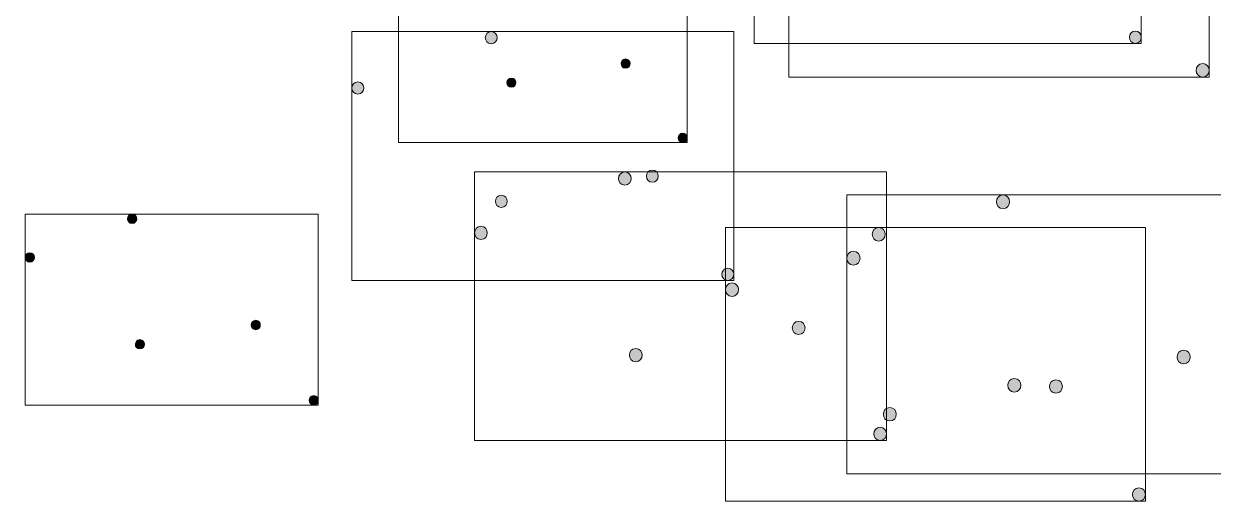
# Model space of a CAD drawing. Header units: inches. Extents: x -261 to 1116, y -954 to 202.
# Drawn here: x -169 to 347, y -832 to -625 of the extents above; entities that cross this region are included whole.
import ezdxf

# ---------------------------------------------------------------- set-up
doc = ezdxf.new("R2010")
doc.units = ezdxf.units.IN
doc.header["$MEASUREMENT"] = 0
doc.layers.add('Layer 1', color=7, linetype='Continuous')

# ---------------------------------------------------------------- blocks, each defined once
blk = doc.blocks.new('block 34')
at = {"layer": 'Layer 1', "true_color": 0x231f20}
h = blk.add_hatch(color=250, dxfattribs=at)
h.dxf.hatch_style = 2
edge = h.paths.add_edge_path()
edge.add_spline(control_points=[(306.6, -601.63), (310.35, -601.63), (310.36, -595.8), (306.6, -595.8), (302.85, -595.8), (302.84, -601.63), (306.6, -601.63), (306.6, -601.63), (306.6, -601.63), (306.6, -601.63)], knot_values=[0, 0, 0, 0, 1, 1, 1, 2, 2, 2, 3, 3, 3, 3], degree=3, periodic=1)
at = {"layer": 'Layer 1', "lineweight": 0}
blk.add_open_spline([(306.6, -601.63), (310.35, -601.63), (310.36, -595.8), (306.6, -595.8), (302.85, -595.8), (302.84, -601.63), (306.6, -601.63), (306.6, -601.63), (306.6, -601.63), (306.6, -601.63)], degree=3, knots=[0, 0, 0, 0, 1, 1, 1, 2, 2, 2, 3, 3, 3, 3], dxfattribs=at)
blk = doc.blocks.new('block 35')
at = {"layer": 'Layer 1', "true_color": 0x231f20}
h = blk.add_hatch(color=250, dxfattribs=at)
h.dxf.hatch_style = 2
edge = h.paths.add_edge_path()
edge.add_spline(control_points=[(342.67, -648.53), (346.42, -648.53), (346.43, -642.7), (342.67, -642.7), (338.92, -642.7), (338.91, -648.53), (342.67, -648.53), (342.67, -648.53), (342.67, -648.53), (342.67, -648.53)], knot_values=[0, 0, 0, 0, 1, 1, 1, 2, 2, 2, 3, 3, 3, 3], degree=3, periodic=1)
at = {"layer": 'Layer 1', "lineweight": 0}
blk.add_open_spline([(342.67, -648.53), (346.42, -648.53), (346.43, -642.7), (342.67, -642.7), (338.92, -642.7), (338.91, -648.53), (342.67, -648.53), (342.67, -648.53), (342.67, -648.53), (342.67, -648.53)], degree=3, knots=[0, 0, 0, 0, 1, 1, 1, 2, 2, 2, 3, 3, 3, 3], dxfattribs=at)
blk = doc.blocks.new('block 36')
at = {"layer": 'Layer 1', "true_color": 0x231f20}
h = blk.add_hatch(color=250, dxfattribs=at)
h.dxf.hatch_style = 2
edge = h.paths.add_edge_path()
edge.add_spline(control_points=[(234.45, -613.66), (238.21, -613.66), (238.21, -607.83), (234.45, -607.83), (230.7, -607.83), (230.7, -613.66), (234.45, -613.66), (234.45, -613.66), (234.45, -613.66), (234.45, -613.66)], knot_values=[0, 0, 0, 0, 1, 1, 1, 2, 2, 2, 3, 3, 3, 3], degree=3, periodic=1)
at = {"layer": 'Layer 1', "lineweight": 0}
blk.add_open_spline([(234.45, -613.66), (238.21, -613.66), (238.21, -607.83), (234.45, -607.83), (230.7, -607.83), (230.7, -613.66), (234.45, -613.66), (234.45, -613.66), (234.45, -613.66), (234.45, -613.66)], degree=3, knots=[0, 0, 0, 0, 1, 1, 1, 2, 2, 2, 3, 3, 3, 3], dxfattribs=at)
blk = doc.blocks.new('block 37')
at = {"layer": 'Layer 1', "true_color": 0x231f20}
h = blk.add_hatch(color=250, dxfattribs=at)
h.dxf.hatch_style = 2
edge = h.paths.add_edge_path()
edge.add_spline(control_points=[(229.64, -535.5), (233.4, -535.5), (233.4, -529.67), (229.64, -529.67), (225.89, -529.67), (225.89, -535.5), (229.64, -535.5), (229.64, -535.5), (229.64, -535.5), (229.64, -535.5)], knot_values=[0, 0, 0, 0, 1, 1, 1, 2, 2, 2, 3, 3, 3, 3], degree=3, periodic=1)
at = {"layer": 'Layer 1', "lineweight": 0}
blk.add_open_spline([(229.64, -535.5), (233.4, -535.5), (233.4, -529.67), (229.64, -529.67), (225.89, -529.67), (225.89, -535.5), (229.64, -535.5), (229.64, -535.5), (229.64, -535.5), (229.64, -535.5)], degree=3, knots=[0, 0, 0, 0, 1, 1, 1, 2, 2, 2, 3, 3, 3, 3], dxfattribs=at)
blk = doc.blocks.new('block 38')
at = {"layer": 'Layer 1', "true_color": 0x231f20}
h = blk.add_hatch(color=250, dxfattribs=at)
h.dxf.hatch_style = 2
edge = h.paths.add_edge_path()
edge.add_spline(control_points=[(165.92, -559.55), (169.67, -559.55), (169.68, -553.72), (165.92, -553.72), (162.16, -553.72), (162.16, -559.55), (165.92, -559.55), (165.92, -559.55), (165.92, -559.55), (165.92, -559.55)], knot_values=[0, 0, 0, 0, 1, 1, 1, 2, 2, 2, 3, 3, 3, 3], degree=3, periodic=1)
at = {"layer": 'Layer 1', "lineweight": 0}
blk.add_open_spline([(165.92, -559.55), (169.67, -559.55), (169.68, -553.72), (165.92, -553.72), (162.16, -553.72), (162.16, -559.55), (165.92, -559.55), (165.92, -559.55), (165.92, -559.55), (165.92, -559.55)], degree=3, knots=[0, 0, 0, 0, 1, 1, 1, 2, 2, 2, 3, 3, 3, 3], dxfattribs=at)
blk = doc.blocks.new('block 33')
at = {"layer": 'Layer 1', "lineweight": 0}
blk.add_lwpolyline([(163.1, -648.53), (345.49, -648.53), (345.49, -529.67), (163.1, -529.67), (163.1, -648.53)], dxfattribs=at)
at = {"layer": 'Layer 1'}
for name in ['block 37', 'block 38', 'block 34', 'block 36', 'block 35']:
    blk.add_blockref(name, (0, 0), dxfattribs=at)
blk = doc.blocks.new('block 95')
at = {"layer": 'Layer 1', "true_color": 0x231f20}
h = blk.add_hatch(color=250, dxfattribs=at)
h.dxf.hatch_style = 2
edge = h.paths.add_edge_path()
edge.add_spline(control_points=[(313.43, -633.93), (316.88, -633.93), (316.89, -628.57), (313.43, -628.57), (309.98, -628.57), (309.97, -633.93), (313.43, -633.93), (313.43, -633.93), (313.43, -633.93), (313.43, -633.93)], knot_values=[0, 0, 0, 0, 1, 1, 1, 2, 2, 2, 3, 3, 3, 3], degree=3, periodic=1)
at = {"layer": 'Layer 1', "lineweight": 0}
blk.add_open_spline([(313.43, -633.93), (316.88, -633.93), (316.89, -628.57), (313.43, -628.57), (309.98, -628.57), (309.97, -633.93), (313.43, -633.93), (313.43, -633.93), (313.43, -633.93), (313.43, -633.93)], degree=3, knots=[0, 0, 0, 0, 1, 1, 1, 2, 2, 2, 3, 3, 3, 3], dxfattribs=at)
blk = doc.blocks.new('block 238')
at = {"layer": 'Layer 1', "true_color": 0x231f20}
h = blk.add_hatch(color=250, dxfattribs=at)
h.dxf.hatch_style = 2
edge = h.paths.add_edge_path()
edge.add_spline(control_points=[(-68.08, -758.07), (-65.47, -758.07), (-65.46, -754), (-68.08, -754), (-70.69, -754), (-70.7, -758.07), (-68.08, -758.07), (-68.08, -758.07), (-68.08, -758.07), (-68.08, -758.07)], knot_values=[0, 0, 0, 0, 1, 1, 1, 2, 2, 2, 3, 3, 3, 3], degree=3, periodic=1)
at = {"layer": 'Layer 1', "lineweight": 0}
blk.add_open_spline([(-68.08, -758.07), (-65.47, -758.07), (-65.46, -754), (-68.08, -754), (-70.69, -754), (-70.7, -758.07), (-68.08, -758.07), (-68.08, -758.07), (-68.08, -758.07), (-68.08, -758.07)], degree=3, knots=[0, 0, 0, 0, 1, 1, 1, 2, 2, 2, 3, 3, 3, 3], dxfattribs=at)
blk = doc.blocks.new('block 239')
at = {"layer": 'Layer 1', "true_color": 0x231f20}
h = blk.add_hatch(color=250, dxfattribs=at)
h.dxf.hatch_style = 2
edge = h.paths.add_edge_path()
edge.add_spline(control_points=[(-42.95, -790.74), (-40.34, -790.74), (-40.33, -786.67), (-42.95, -786.67), (-45.56, -786.67), (-45.57, -790.74), (-42.95, -790.74), (-42.95, -790.74), (-42.95, -790.74), (-42.95, -790.74)], knot_values=[0, 0, 0, 0, 1, 1, 1, 2, 2, 2, 3, 3, 3, 3], degree=3, periodic=1)
at = {"layer": 'Layer 1', "lineweight": 0}
blk.add_open_spline([(-42.95, -790.74), (-40.34, -790.74), (-40.33, -786.67), (-42.95, -786.67), (-45.56, -786.67), (-45.57, -790.74), (-42.95, -790.74), (-42.95, -790.74), (-42.95, -790.74), (-42.95, -790.74)], degree=3, knots=[0, 0, 0, 0, 1, 1, 1, 2, 2, 2, 3, 3, 3, 3], dxfattribs=at)
blk = doc.blocks.new('block 240')
at = {"layer": 'Layer 1', "true_color": 0x231f20}
h = blk.add_hatch(color=250, dxfattribs=at)
h.dxf.hatch_style = 2
edge = h.paths.add_edge_path()
edge.add_spline(control_points=[(-118.34, -766.44), (-115.73, -766.44), (-115.72, -762.38), (-118.34, -762.38), (-120.95, -762.38), (-120.96, -766.44), (-118.34, -766.44), (-118.34, -766.44), (-118.34, -766.44), (-118.34, -766.44)], knot_values=[0, 0, 0, 0, 1, 1, 1, 2, 2, 2, 3, 3, 3, 3], degree=3, periodic=1)
at = {"layer": 'Layer 1', "lineweight": 0}
blk.add_open_spline([(-118.34, -766.44), (-115.73, -766.44), (-115.72, -762.38), (-118.34, -762.38), (-120.95, -762.38), (-120.96, -766.44), (-118.34, -766.44), (-118.34, -766.44), (-118.34, -766.44), (-118.34, -766.44)], degree=3, knots=[0, 0, 0, 0, 1, 1, 1, 2, 2, 2, 3, 3, 3, 3], dxfattribs=at)
blk = doc.blocks.new('block 241')
at = {"layer": 'Layer 1', "true_color": 0x231f20}
h = blk.add_hatch(color=250, dxfattribs=at)
h.dxf.hatch_style = 2
edge = h.paths.add_edge_path()
edge.add_spline(control_points=[(-121.69, -711.99), (-119.08, -711.99), (-119.07, -707.93), (-121.69, -707.93), (-124.31, -707.93), (-124.31, -711.99), (-121.69, -711.99), (-121.69, -711.99), (-121.69, -711.99), (-121.69, -711.99)], knot_values=[0, 0, 0, 0, 1, 1, 1, 2, 2, 2, 3, 3, 3, 3], degree=3, periodic=1)
at = {"layer": 'Layer 1', "lineweight": 0}
blk.add_open_spline([(-121.69, -711.99), (-119.08, -711.99), (-119.07, -707.93), (-121.69, -707.93), (-124.31, -707.93), (-124.31, -711.99), (-121.69, -711.99), (-121.69, -711.99), (-121.69, -711.99), (-121.69, -711.99)], degree=3, knots=[0, 0, 0, 0, 1, 1, 1, 2, 2, 2, 3, 3, 3, 3], dxfattribs=at)
blk = doc.blocks.new('block 242')
at = {"layer": 'Layer 1', "true_color": 0x231f20}
h = blk.add_hatch(color=250, dxfattribs=at)
h.dxf.hatch_style = 2
edge = h.paths.add_edge_path()
edge.add_spline(control_points=[(-166.09, -728.75), (-163.47, -728.75), (-163.47, -724.68), (-166.09, -724.68), (-168.7, -724.68), (-168.71, -728.75), (-166.09, -728.75), (-166.09, -728.75), (-166.09, -728.75), (-166.09, -728.75)], knot_values=[0, 0, 0, 0, 1, 1, 1, 2, 2, 2, 3, 3, 3, 3], degree=3, periodic=1)
at = {"layer": 'Layer 1', "lineweight": 0}
blk.add_open_spline([(-166.09, -728.75), (-163.47, -728.75), (-163.47, -724.68), (-166.09, -724.68), (-168.7, -724.68), (-168.71, -728.75), (-166.09, -728.75), (-166.09, -728.75), (-166.09, -728.75), (-166.09, -728.75)], degree=3, knots=[0, 0, 0, 0, 1, 1, 1, 2, 2, 2, 3, 3, 3, 3], dxfattribs=at)
blk = doc.blocks.new('block 244')
at = {"layer": 'Layer 1', "true_color": 0x231f20}
h = blk.add_hatch(color=250, dxfattribs=at)
h.dxf.hatch_style = 2
edge = h.paths.add_edge_path()
edge.add_spline(control_points=[(278.97, -785.63), (282.72, -785.63), (282.73, -779.81), (278.97, -779.81), (275.23, -779.81), (275.22, -785.63), (278.97, -785.63), (278.97, -785.63), (278.97, -785.63), (278.97, -785.63)], knot_values=[0, 0, 0, 0, 1, 1, 1, 2, 2, 2, 3, 3, 3, 3], degree=3, periodic=1)
at = {"layer": 'Layer 1', "lineweight": 0}
blk.add_open_spline([(278.97, -785.63), (282.72, -785.63), (282.73, -779.81), (278.97, -779.81), (275.23, -779.81), (275.22, -785.63), (278.97, -785.63), (278.97, -785.63), (278.97, -785.63), (278.97, -785.63)], degree=3, knots=[0, 0, 0, 0, 1, 1, 1, 2, 2, 2, 3, 3, 3, 3], dxfattribs=at)
blk = doc.blocks.new('block 245')
at = {"layer": 'Layer 1', "true_color": 0x231f20}
h = blk.add_hatch(color=250, dxfattribs=at)
h.dxf.hatch_style = 2
edge = h.paths.add_edge_path()
edge.add_spline(control_points=[(314.99, -832.45), (318.74, -832.45), (318.74, -826.63), (314.99, -826.63), (311.24, -826.63), (311.24, -832.45), (314.99, -832.45), (314.99, -832.45), (314.99, -832.45), (314.99, -832.45)], knot_values=[0, 0, 0, 0, 1, 1, 1, 2, 2, 2, 3, 3, 3, 3], degree=3, periodic=1)
at = {"layer": 'Layer 1', "lineweight": 0}
blk.add_open_spline([(314.99, -832.45), (318.74, -832.45), (318.74, -826.63), (314.99, -826.63), (311.24, -826.63), (311.24, -832.45), (314.99, -832.45), (314.99, -832.45), (314.99, -832.45), (314.99, -832.45)], degree=3, knots=[0, 0, 0, 0, 1, 1, 1, 2, 2, 2, 3, 3, 3, 3], dxfattribs=at)
blk = doc.blocks.new('block 246')
at = {"layer": 'Layer 1', "true_color": 0x231f20}
h = blk.add_hatch(color=250, dxfattribs=at)
h.dxf.hatch_style = 2
edge = h.paths.add_edge_path()
edge.add_spline(control_points=[(206.95, -797.64), (210.69, -797.64), (210.7, -791.81), (206.95, -791.81), (203.2, -791.81), (203.19, -797.64), (206.95, -797.64), (206.95, -797.64), (206.95, -797.64), (206.95, -797.64)], knot_values=[0, 0, 0, 0, 1, 1, 1, 2, 2, 2, 3, 3, 3, 3], degree=3, periodic=1)
at = {"layer": 'Layer 1', "lineweight": 0}
blk.add_open_spline([(206.95, -797.64), (210.69, -797.64), (210.7, -791.81), (206.95, -791.81), (203.2, -791.81), (203.19, -797.64), (206.95, -797.64), (206.95, -797.64), (206.95, -797.64), (206.95, -797.64)], degree=3, knots=[0, 0, 0, 0, 1, 1, 1, 2, 2, 2, 3, 3, 3, 3], dxfattribs=at)
blk = doc.blocks.new('block 247')
at = {"layer": 'Layer 1', "true_color": 0x231f20}
h = blk.add_hatch(color=250, dxfattribs=at)
h.dxf.hatch_style = 2
edge = h.paths.add_edge_path()
edge.add_spline(control_points=[(202.15, -719.61), (205.89, -719.61), (205.9, -713.78), (202.15, -713.78), (198.4, -713.78), (198.39, -719.61), (202.15, -719.61), (202.15, -719.61), (202.15, -719.61), (202.15, -719.61)], knot_values=[0, 0, 0, 0, 1, 1, 1, 2, 2, 2, 3, 3, 3, 3], degree=3, periodic=1)
at = {"layer": 'Layer 1', "lineweight": 0}
blk.add_open_spline([(202.15, -719.61), (205.89, -719.61), (205.9, -713.78), (202.15, -713.78), (198.4, -713.78), (198.39, -719.61), (202.15, -719.61), (202.15, -719.61), (202.15, -719.61), (202.15, -719.61)], degree=3, knots=[0, 0, 0, 0, 1, 1, 1, 2, 2, 2, 3, 3, 3, 3], dxfattribs=at)
blk = doc.blocks.new('block 248')
at = {"layer": 'Layer 1', "true_color": 0x231f20}
h = blk.add_hatch(color=250, dxfattribs=at)
h.dxf.hatch_style = 2
edge = h.paths.add_edge_path()
edge.add_spline(control_points=[(138.52, -743.62), (142.27, -743.62), (142.27, -737.79), (138.52, -737.79), (134.77, -737.79), (134.77, -743.62), (138.52, -743.62), (138.52, -743.62), (138.52, -743.62), (138.52, -743.62)], knot_values=[0, 0, 0, 0, 1, 1, 1, 2, 2, 2, 3, 3, 3, 3], degree=3, periodic=1)
at = {"layer": 'Layer 1', "lineweight": 0}
blk.add_open_spline([(138.52, -743.62), (142.27, -743.62), (142.27, -737.79), (138.52, -737.79), (134.77, -737.79), (134.77, -743.62), (138.52, -743.62), (138.52, -743.62), (138.52, -743.62), (138.52, -743.62)], degree=3, knots=[0, 0, 0, 0, 1, 1, 1, 2, 2, 2, 3, 3, 3, 3], dxfattribs=at)
blk = doc.blocks.new('block 243')
at = {"layer": 'Layer 1', "lineweight": 0}
blk.add_lwpolyline([(135.71, -832.45), (317.8, -832.45), (317.8, -713.78), (135.71, -713.78), (135.71, -832.45)], dxfattribs=at)
at = {"layer": 'Layer 1'}
for name in ['block 247', 'block 248', 'block 244', 'block 246', 'block 245']:
    blk.add_blockref(name, (0, 0), dxfattribs=at)
blk = doc.blocks.new('block 250')
at = {"layer": 'Layer 1', "true_color": 0x231f20}
h = blk.add_hatch(color=250, dxfattribs=at)
h.dxf.hatch_style = 2
edge = h.paths.add_edge_path()
edge.add_spline(control_points=[(167.4, -760.17), (171.08, -760.17), (171.08, -754.46), (167.4, -754.46), (163.73, -754.46), (163.72, -760.17), (167.4, -760.17), (167.4, -760.17), (167.4, -760.17), (167.4, -760.17)], knot_values=[0, 0, 0, 0, 1, 1, 1, 2, 2, 2, 3, 3, 3, 3], degree=3, periodic=1)
at = {"layer": 'Layer 1', "lineweight": 0}
blk.add_open_spline([(167.4, -760.17), (171.08, -760.17), (171.08, -754.46), (167.4, -754.46), (163.73, -754.46), (163.72, -760.17), (167.4, -760.17), (167.4, -760.17), (167.4, -760.17), (167.4, -760.17)], degree=3, knots=[0, 0, 0, 0, 1, 1, 1, 2, 2, 2, 3, 3, 3, 3], dxfattribs=at)
blk = doc.blocks.new('block 251')
at = {"layer": 'Layer 1', "true_color": 0x231f20}
h = blk.add_hatch(color=250, dxfattribs=at)
h.dxf.hatch_style = 2
edge = h.paths.add_edge_path()
edge.add_spline(control_points=[(202.74, -806.11), (206.41, -806.11), (206.42, -800.4), (202.74, -800.4), (199.06, -800.4), (199.05, -806.11), (202.74, -806.11), (202.74, -806.11), (202.74, -806.11), (202.74, -806.11)], knot_values=[0, 0, 0, 0, 1, 1, 1, 2, 2, 2, 3, 3, 3, 3], degree=3, periodic=1)
at = {"layer": 'Layer 1', "lineweight": 0}
blk.add_open_spline([(202.74, -806.11), (206.41, -806.11), (206.42, -800.4), (202.74, -800.4), (199.06, -800.4), (199.05, -806.11), (202.74, -806.11), (202.74, -806.11), (202.74, -806.11), (202.74, -806.11)], degree=3, knots=[0, 0, 0, 0, 1, 1, 1, 2, 2, 2, 3, 3, 3, 3], dxfattribs=at)
blk = doc.blocks.new('block 252')
at = {"layer": 'Layer 1', "true_color": 0x231f20}
h = blk.add_hatch(color=250, dxfattribs=at)
h.dxf.hatch_style = 2
edge = h.paths.add_edge_path()
edge.add_spline(control_points=[(96.73, -771.95), (100.41, -771.95), (100.42, -766.24), (96.73, -766.24), (93.06, -766.24), (93.05, -771.95), (96.73, -771.95), (96.73, -771.95), (96.73, -771.95), (96.73, -771.95)], knot_values=[0, 0, 0, 0, 1, 1, 1, 2, 2, 2, 3, 3, 3, 3], degree=3, periodic=1)
at = {"layer": 'Layer 1', "lineweight": 0}
blk.add_open_spline([(96.73, -771.95), (100.41, -771.95), (100.42, -766.24), (96.73, -766.24), (93.06, -766.24), (93.05, -771.95), (96.73, -771.95), (96.73, -771.95), (96.73, -771.95), (96.73, -771.95)], degree=3, knots=[0, 0, 0, 0, 1, 1, 1, 2, 2, 2, 3, 3, 3, 3], dxfattribs=at)
blk = doc.blocks.new('block 253')
at = {"layer": 'Layer 1', "true_color": 0x231f20}
h = blk.add_hatch(color=250, dxfattribs=at)
h.dxf.hatch_style = 2
edge = h.paths.add_edge_path()
edge.add_spline(control_points=[(92.02, -695.39), (95.7, -695.39), (95.7, -689.68), (92.02, -689.68), (88.35, -689.68), (88.34, -695.39), (92.02, -695.39), (92.02, -695.39), (92.02, -695.39), (92.02, -695.39)], knot_values=[0, 0, 0, 0, 1, 1, 1, 2, 2, 2, 3, 3, 3, 3], degree=3, periodic=1)
at = {"layer": 'Layer 1', "lineweight": 0}
blk.add_open_spline([(92.02, -695.39), (95.7, -695.39), (95.7, -689.68), (92.02, -689.68), (88.35, -689.68), (88.34, -695.39), (92.02, -695.39), (92.02, -695.39), (92.02, -695.39), (92.02, -695.39)], degree=3, knots=[0, 0, 0, 0, 1, 1, 1, 2, 2, 2, 3, 3, 3, 3], dxfattribs=at)
blk = doc.blocks.new('block 254')
at = {"layer": 'Layer 1', "true_color": 0x231f20}
h = blk.add_hatch(color=250, dxfattribs=at)
h.dxf.hatch_style = 2
edge = h.paths.add_edge_path()
edge.add_spline(control_points=[(29.6, -718.95), (33.27, -718.95), (33.28, -713.24), (29.6, -713.24), (25.92, -713.24), (25.92, -718.95), (29.6, -718.95), (29.6, -718.95), (29.6, -718.95), (29.6, -718.95)], knot_values=[0, 0, 0, 0, 1, 1, 1, 2, 2, 2, 3, 3, 3, 3], degree=3, periodic=1)
at = {"layer": 'Layer 1', "lineweight": 0}
blk.add_open_spline([(29.6, -718.95), (33.27, -718.95), (33.28, -713.24), (29.6, -713.24), (25.92, -713.24), (25.92, -718.95), (29.6, -718.95), (29.6, -718.95), (29.6, -718.95), (29.6, -718.95)], degree=3, knots=[0, 0, 0, 0, 1, 1, 1, 2, 2, 2, 3, 3, 3, 3], dxfattribs=at)
blk = doc.blocks.new('block 249')
at = {"layer": 'Layer 1', "lineweight": 0}
blk.add_lwpolyline([(26.84, -806.11), (205.49, -806.11), (205.49, -689.68), (26.84, -689.68), (26.84, -806.11)], dxfattribs=at)
at = {"layer": 'Layer 1'}
for name in ['block 253', 'block 254', 'block 250', 'block 252', 'block 251']:
    blk.add_blockref(name, (0, 0), dxfattribs=at)
blk = doc.blocks.new('block 256')
at = {"layer": 'Layer 1', "true_color": 0x231f20}
h = blk.add_hatch(color=250, dxfattribs=at)
h.dxf.hatch_style = 2
edge = h.paths.add_edge_path()
edge.add_spline(control_points=[(334.4, -772.9), (338.22, -772.9), (338.23, -766.96), (334.4, -766.96), (330.58, -766.96), (330.57, -772.9), (334.4, -772.9), (334.4, -772.9), (334.4, -772.9), (334.4, -772.9)], knot_values=[0, 0, 0, 0, 1, 1, 1, 2, 2, 2, 3, 3, 3, 3], degree=3, periodic=1)
at = {"layer": 'Layer 1', "lineweight": 0}
blk.add_open_spline([(334.4, -772.9), (338.22, -772.9), (338.23, -766.96), (334.4, -766.96), (330.58, -766.96), (330.57, -772.9), (334.4, -772.9), (334.4, -772.9), (334.4, -772.9), (334.4, -772.9)], degree=3, knots=[0, 0, 0, 0, 1, 1, 1, 2, 2, 2, 3, 3, 3, 3], dxfattribs=at)
blk = doc.blocks.new('block 257')
at = {"layer": 'Layer 1', "true_color": 0x231f20}
h = blk.add_hatch(color=250, dxfattribs=at)
h.dxf.hatch_style = 2
edge = h.paths.add_edge_path()
edge.add_spline(control_points=[(371.13, -820.64), (374.95, -820.64), (374.95, -814.71), (371.13, -814.71), (367.31, -814.71), (367.3, -820.64), (371.13, -820.64), (371.13, -820.64), (371.13, -820.64), (371.13, -820.64)], knot_values=[0, 0, 0, 0, 1, 1, 1, 2, 2, 2, 3, 3, 3, 3], degree=3, periodic=1)
at = {"layer": 'Layer 1', "lineweight": 0}
blk.add_open_spline([(371.13, -820.64), (374.95, -820.64), (374.95, -814.71), (371.13, -814.71), (367.31, -814.71), (367.3, -820.64), (371.13, -820.64), (371.13, -820.64), (371.13, -820.64), (371.13, -820.64)], degree=3, knots=[0, 0, 0, 0, 1, 1, 1, 2, 2, 2, 3, 3, 3, 3], dxfattribs=at)
blk = doc.blocks.new('block 258')
at = {"layer": 'Layer 1', "true_color": 0x231f20}
h = blk.add_hatch(color=250, dxfattribs=at)
h.dxf.hatch_style = 2
edge = h.paths.add_edge_path()
edge.add_spline(control_points=[(260.94, -785.14), (264.77, -785.14), (264.77, -779.2), (260.94, -779.2), (257.12, -779.2), (257.12, -785.14), (260.94, -785.14), (260.94, -785.14), (260.94, -785.14), (260.94, -785.14)], knot_values=[0, 0, 0, 0, 1, 1, 1, 2, 2, 2, 3, 3, 3, 3], degree=3, periodic=1)
at = {"layer": 'Layer 1', "lineweight": 0}
blk.add_open_spline([(260.94, -785.14), (264.77, -785.14), (264.77, -779.2), (260.94, -779.2), (257.12, -779.2), (257.12, -785.14), (260.94, -785.14), (260.94, -785.14), (260.94, -785.14), (260.94, -785.14)], degree=3, knots=[0, 0, 0, 0, 1, 1, 1, 2, 2, 2, 3, 3, 3, 3], dxfattribs=at)
blk = doc.blocks.new('block 259')
at = {"layer": 'Layer 1', "true_color": 0x231f20}
h = blk.add_hatch(color=250, dxfattribs=at)
h.dxf.hatch_style = 2
edge = h.paths.add_edge_path()
edge.add_spline(control_points=[(256.05, -705.56), (259.87, -705.56), (259.87, -699.63), (256.05, -699.63), (252.23, -699.63), (252.22, -705.56), (256.05, -705.56), (256.05, -705.56), (256.05, -705.56), (256.05, -705.56)], knot_values=[0, 0, 0, 0, 1, 1, 1, 2, 2, 2, 3, 3, 3, 3], degree=3, periodic=1)
at = {"layer": 'Layer 1', "lineweight": 0}
blk.add_open_spline([(256.05, -705.56), (259.87, -705.56), (259.87, -699.63), (256.05, -699.63), (252.23, -699.63), (252.22, -705.56), (256.05, -705.56), (256.05, -705.56), (256.05, -705.56), (256.05, -705.56)], degree=3, knots=[0, 0, 0, 0, 1, 1, 1, 2, 2, 2, 3, 3, 3, 3], dxfattribs=at)
blk = doc.blocks.new('block 260')
at = {"layer": 'Layer 1', "true_color": 0x231f20}
h = blk.add_hatch(color=250, dxfattribs=at)
h.dxf.hatch_style = 2
edge = h.paths.add_edge_path()
edge.add_spline(control_points=[(191.16, -730.05), (194.98, -730.05), (194.99, -724.11), (191.16, -724.11), (187.34, -724.11), (187.34, -730.05), (191.16, -730.05), (191.16, -730.05), (191.16, -730.05), (191.16, -730.05)], knot_values=[0, 0, 0, 0, 1, 1, 1, 2, 2, 2, 3, 3, 3, 3], degree=3, periodic=1)
at = {"layer": 'Layer 1', "lineweight": 0}
blk.add_open_spline([(191.16, -730.05), (194.98, -730.05), (194.99, -724.11), (191.16, -724.11), (187.34, -724.11), (187.34, -730.05), (191.16, -730.05), (191.16, -730.05), (191.16, -730.05), (191.16, -730.05)], degree=3, knots=[0, 0, 0, 0, 1, 1, 1, 2, 2, 2, 3, 3, 3, 3], dxfattribs=at)
blk = doc.blocks.new('block 255')
at = {"layer": 'Layer 1', "lineweight": 0}
blk.add_lwpolyline([(188.29, -820.64), (373.99, -820.64), (373.99, -699.63), (188.29, -699.63), (188.29, -820.64)], dxfattribs=at)
at = {"layer": 'Layer 1'}
for name in ['block 259', 'block 260', 'block 256', 'block 258', 'block 257']:
    blk.add_blockref(name, (0, 0), dxfattribs=at)
blk = doc.blocks.new('block 404')
at = {"layer": 'Layer 1', "true_color": 0x231f20}
h = blk.add_hatch(color=250, dxfattribs=at)
h.dxf.hatch_style = 2
edge = h.paths.add_edge_path()
edge.add_spline(control_points=[(92.34, -644.69), (94.92, -644.69), (94.92, -640.68), (92.34, -640.68), (89.77, -640.68), (89.76, -644.69), (92.34, -644.69), (92.34, -644.69), (92.34, -644.69), (92.34, -644.69)], knot_values=[0, 0, 0, 0, 1, 1, 1, 2, 2, 2, 3, 3, 3, 3], degree=3, periodic=1)
at = {"layer": 'Layer 1', "lineweight": 0}
blk.add_open_spline([(92.34, -644.69), (94.92, -644.69), (94.92, -640.68), (92.34, -640.68), (89.77, -640.68), (89.76, -644.69), (92.34, -644.69), (92.34, -644.69), (92.34, -644.69), (92.34, -644.69)], degree=3, knots=[0, 0, 0, 0, 1, 1, 1, 2, 2, 2, 3, 3, 3, 3], dxfattribs=at)
blk = doc.blocks.new('block 405')
at = {"layer": 'Layer 1', "true_color": 0x231f20}
h = blk.add_hatch(color=250, dxfattribs=at)
h.dxf.hatch_style = 2
edge = h.paths.add_edge_path()
edge.add_spline(control_points=[(117.11, -676.88), (119.68, -676.88), (119.69, -672.88), (117.11, -672.88), (114.53, -672.88), (114.53, -676.88), (117.11, -676.88), (117.11, -676.88), (117.11, -676.88), (117.11, -676.88)], knot_values=[0, 0, 0, 0, 1, 1, 1, 2, 2, 2, 3, 3, 3, 3], degree=3, periodic=1)
at = {"layer": 'Layer 1', "lineweight": 0}
blk.add_open_spline([(117.11, -676.88), (119.68, -676.88), (119.69, -672.88), (117.11, -672.88), (114.53, -672.88), (114.53, -676.88), (117.11, -676.88), (117.11, -676.88), (117.11, -676.88), (117.11, -676.88)], degree=3, knots=[0, 0, 0, 0, 1, 1, 1, 2, 2, 2, 3, 3, 3, 3], dxfattribs=at)
blk = doc.blocks.new('block 406')
at = {"layer": 'Layer 1', "true_color": 0x231f20}
h = blk.add_hatch(color=250, dxfattribs=at)
h.dxf.hatch_style = 2
edge = h.paths.add_edge_path()
edge.add_spline(control_points=[(42.81, -652.94), (45.39, -652.94), (45.39, -648.94), (42.81, -648.94), (40.24, -648.94), (40.23, -652.94), (42.81, -652.94), (42.81, -652.94), (42.81, -652.94), (42.81, -652.94)], knot_values=[0, 0, 0, 0, 1, 1, 1, 2, 2, 2, 3, 3, 3, 3], degree=3, periodic=1)
at = {"layer": 'Layer 1', "lineweight": 0}
blk.add_open_spline([(42.81, -652.94), (45.39, -652.94), (45.39, -648.94), (42.81, -648.94), (40.24, -648.94), (40.23, -652.94), (42.81, -652.94), (42.81, -652.94), (42.81, -652.94), (42.81, -652.94)], degree=3, knots=[0, 0, 0, 0, 1, 1, 1, 2, 2, 2, 3, 3, 3, 3], dxfattribs=at)
blk = doc.blocks.new('block 409')
at = {"layer": 'Layer 1', "true_color": 0x231f20}
h = blk.add_hatch(color=250, dxfattribs=at)
h.dxf.hatch_style = 2
edge = h.paths.add_edge_path()
edge.add_spline(control_points=[(103.93, -694.12), (107.34, -694.12), (107.34, -688.83), (103.93, -688.83), (100.52, -688.83), (100.52, -694.12), (103.93, -694.12), (103.93, -694.12), (103.93, -694.12), (103.93, -694.12)], knot_values=[0, 0, 0, 0, 1, 1, 1, 2, 2, 2, 3, 3, 3, 3], degree=3, periodic=1)
at = {"layer": 'Layer 1', "lineweight": 0}
blk.add_open_spline([(103.93, -694.12), (107.34, -694.12), (107.34, -688.83), (103.93, -688.83), (100.52, -688.83), (100.52, -694.12), (103.93, -694.12), (103.93, -694.12), (103.93, -694.12), (103.93, -694.12)], degree=3, knots=[0, 0, 0, 0, 1, 1, 1, 2, 2, 2, 3, 3, 3, 3], dxfattribs=at)
blk = doc.blocks.new('block 410')
at = {"layer": 'Layer 1', "true_color": 0x231f20}
h = blk.add_hatch(color=250, dxfattribs=at)
h.dxf.hatch_style = 2
edge = h.paths.add_edge_path()
edge.add_spline(control_points=[(136.69, -736.71), (140.09, -736.71), (140.1, -731.41), (136.69, -731.41), (133.28, -731.41), (133.27, -736.71), (136.69, -736.71), (136.69, -736.71), (136.69, -736.71), (136.69, -736.71)], knot_values=[0, 0, 0, 0, 1, 1, 1, 2, 2, 2, 3, 3, 3, 3], degree=3, periodic=1)
at = {"layer": 'Layer 1', "lineweight": 0}
blk.add_open_spline([(136.69, -736.71), (140.09, -736.71), (140.1, -731.41), (136.69, -731.41), (133.28, -731.41), (133.27, -736.71), (136.69, -736.71), (136.69, -736.71), (136.69, -736.71), (136.69, -736.71)], degree=3, knots=[0, 0, 0, 0, 1, 1, 1, 2, 2, 2, 3, 3, 3, 3], dxfattribs=at)
blk = doc.blocks.new('block 411')
at = {"layer": 'Layer 1', "true_color": 0x231f20}
h = blk.add_hatch(color=250, dxfattribs=at)
h.dxf.hatch_style = 2
edge = h.paths.add_edge_path()
edge.add_spline(control_points=[(38.42, -705.04), (41.82, -705.04), (41.83, -699.75), (38.42, -699.75), (35.01, -699.75), (35, -705.04), (38.42, -705.04), (38.42, -705.04), (38.42, -705.04), (38.42, -705.04)], knot_values=[0, 0, 0, 0, 1, 1, 1, 2, 2, 2, 3, 3, 3, 3], degree=3, periodic=1)
at = {"layer": 'Layer 1', "lineweight": 0}
blk.add_open_spline([(38.42, -705.04), (41.82, -705.04), (41.83, -699.75), (38.42, -699.75), (35.01, -699.75), (35, -705.04), (38.42, -705.04), (38.42, -705.04), (38.42, -705.04), (38.42, -705.04)], degree=3, knots=[0, 0, 0, 0, 1, 1, 1, 2, 2, 2, 3, 3, 3, 3], dxfattribs=at)
blk = doc.blocks.new('block 412')
at = {"layer": 'Layer 1', "true_color": 0x231f20}
h = blk.add_hatch(color=250, dxfattribs=at)
h.dxf.hatch_style = 2
edge = h.paths.add_edge_path()
edge.add_spline(control_points=[(34.05, -634.07), (37.46, -634.07), (37.46, -628.77), (34.05, -628.77), (30.64, -628.77), (30.64, -634.07), (34.05, -634.07), (34.05, -634.07), (34.05, -634.07), (34.05, -634.07)], knot_values=[0, 0, 0, 0, 1, 1, 1, 2, 2, 2, 3, 3, 3, 3], degree=3, periodic=1)
at = {"layer": 'Layer 1', "lineweight": 0}
blk.add_open_spline([(34.05, -634.07), (37.46, -634.07), (37.46, -628.77), (34.05, -628.77), (30.64, -628.77), (30.64, -634.07), (34.05, -634.07), (34.05, -634.07), (34.05, -634.07), (34.05, -634.07)], degree=3, knots=[0, 0, 0, 0, 1, 1, 1, 2, 2, 2, 3, 3, 3, 3], dxfattribs=at)
blk = doc.blocks.new('block 413')
at = {"layer": 'Layer 1', "true_color": 0x231f20}
h = blk.add_hatch(color=250, dxfattribs=at)
h.dxf.hatch_style = 2
edge = h.paths.add_edge_path()
edge.add_spline(control_points=[(-23.82, -655.91), (-20.41, -655.91), (-20.41, -650.61), (-23.82, -650.61), (-27.23, -650.61), (-27.23, -655.91), (-23.82, -655.91), (-23.82, -655.91), (-23.82, -655.91), (-23.82, -655.91)], knot_values=[0, 0, 0, 0, 1, 1, 1, 2, 2, 2, 3, 3, 3, 3], degree=3, periodic=1)
at = {"layer": 'Layer 1', "lineweight": 0}
blk.add_open_spline([(-23.82, -655.91), (-20.41, -655.91), (-20.41, -650.61), (-23.82, -650.61), (-27.23, -650.61), (-27.23, -655.91), (-23.82, -655.91), (-23.82, -655.91), (-23.82, -655.91), (-23.82, -655.91)], degree=3, knots=[0, 0, 0, 0, 1, 1, 1, 2, 2, 2, 3, 3, 3, 3], dxfattribs=at)

msp = doc.modelspace()

# ---------------------------------------------------------------- linework, layer by layer
at = {"layer": 'Layer 1', "lineweight": 0}
for points in [[(148.12, -633.93), (316.02, -633.93), (316.02, -524.52), (148.12, -524.52), (148.12, -633.93)], [(-6.18, -676.88), (119.04, -676.88), (119.04, -595.28), (-6.18, -595.28), (-6.18, -676.88)], [(-26.38, -736.71), (139.24, -736.71), (139.24, -628.77), (-26.38, -628.77), (-26.38, -736.71)], [(-168.05, -790.74), (-40.99, -790.74), (-40.99, -707.93), (-168.05, -707.93), (-168.05, -790.74)]]:
    msp.add_lwpolyline(points, dxfattribs=at)

# ---------------------------------------------------------------- block references
at = {"layer": 'Layer 1'}
for name in ['block 33', 'block 412', 'block 95', 'block 404', 'block 406', 'block 413', 'block 405', 'block 249', 'block 409', 'block 411', 'block 255', 'block 241', 'block 243', 'block 242', 'block 410', 'block 238', 'block 240', 'block 239']:
    msp.add_blockref(name, (0, 0), dxfattribs=at)

doc.saveas('drawing.dxf')
